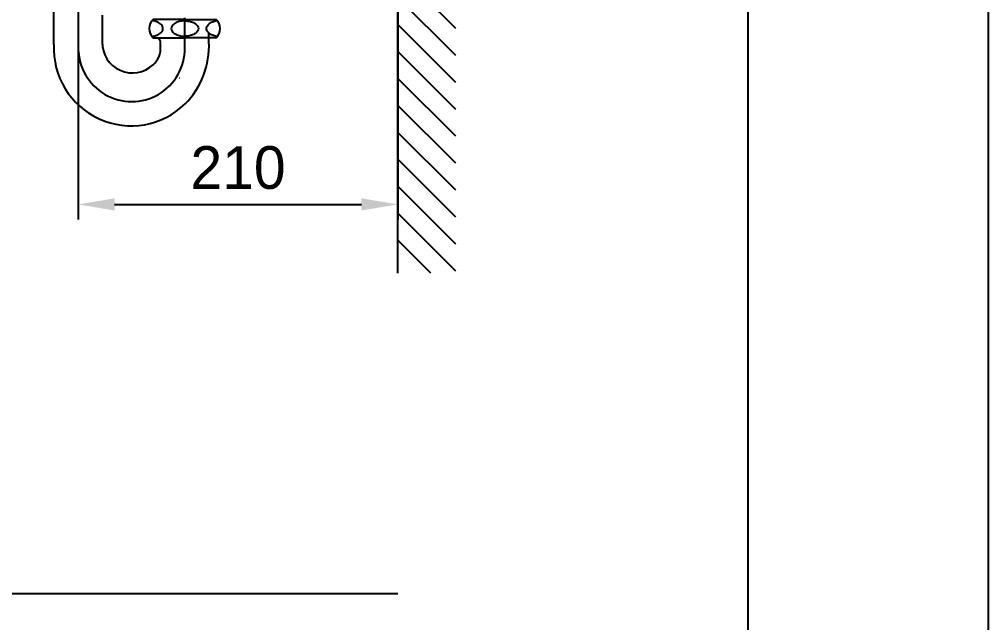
# Model space of a CAD drawing. Header units: millimetres. Extents: x 14229 to 16655, y -272 to 3158.
# Drawn here: x 16018 to 16655, y 599 to 995 of the extents above; entities that cross this region are included whole.
import ezdxf

# ---------------------------------------------------------------- set-up
doc = ezdxf.new("R2010")
doc.units = ezdxf.units.MM
doc.header["$LTSCALE"] = 0.2
doc.linetypes.add('DASHED', pattern=[0.75, 0.5, -0.25])
for name, color, linetype in [('4', 4, 'Continuous'), ('DEFAULT', 7, 'Continuous'), ('YA', 7, 'Continuous')]:
    doc.layers.add(name, color=color, linetype=linetype)
doc.styles.add('h', font='', dxfattribs={"height": 28})
doc.styles.get('h').set_extended_font_data('Haansoft Batang')
doc.dimstyles.new('AM_ISO$0', dxfattribs={"dimtxt": 28, "dimasz": 24, "dimexe": 10, "dimexo": 0, "dimgap": 10, "dimtad": 1, "dimdec": 0, "dimdsep": 46, "dimtxsty": 'h', "dimcen": -5, "dimclrd": 256, "dimclre": 256, "dimclrt": 256, "dimadec": 0, "dimazin": 2, "dimtp": 0.1, "dimtm": 0.1, "dimtfac": 0.71, "dimtdec": 0, "dimtmove": 0, "dimatfit": 3, "dimfxl": 0, "dimlwd": -1, "dimlwe": -1, "dimarcsym": 0})

# ---------------------------------------------------------------- blocks, each defined once
blk = doc.blocks.new('*D33')
at = {"linetype": 'ByBlock'}
for p, q in [((16056.79166137915, 1101.716273237), (16056.79166137915, 863.6891662098933)), ((16266.76646825108, 1099.326167810279), (16266.76646825108, 863.6891662098933)), ((16080.79166137915, 873.6891662098933), (16242.76646825108, 873.6891662098933))]:
    blk.add_line(p, q, dxfattribs=at)
at = {"linetype": 'DASHED'}
for points in [[(16080.79166137915, 877.6891662098933), (16080.79166137915, 869.6891662098933), (16056.79166137915, 873.6891662098933)], [(16242.76646825108, 877.6891662098933), (16242.76646825108, 869.6891662098933), (16266.76646825108, 873.6891662098933)]]:
    blk.add_solid(points, dxfattribs=at)
at = {"layer": 'Defpoints', "color": 0, "linetype": 'DASHED'}
for p in [(16056.79166137915, 1101.716273237), (16266.76646825108, 1099.326167810279), (16266.76646825108, 873.6891662098933)]:
    blk.add_point(p, dxfattribs=at)
at = {"linetype": 'DASHED', "insert": (16161.77906481511, 897.6891662098933), "char_height": 28, "attachment_point": 5, "style": 'h'}
blk.add_mtext('210', dxfattribs=at)

msp = doc.modelspace()

# ---------------------------------------------------------------- linework, layer by layer
msp.add_line((15828.2787186542, 618.4660559839465), (16266.76646825108, 618.4660559839465))
at = {"layer": '4', "color": 0}
for p, q in [((16040.91666137915, 978.5810722743552), (16040.91666137915, 1020.929579449975)), ((16072.66666137915, 997.7491379619655), (16072.66666137915, 978.5785803702115)), ((16110.46371245893, 995.0533342635399), (16106.1722098368, 995.0533342635392)), ((16126.71371245893, 995.0533342635399), (16110.46371245893, 995.0533342635399)), ((16126.79166137915, 978.57982632224), (16126.79166137915, 996.0165632820267)), ((16126.86961029937, 995.0533342635399), (16143.11961029937, 995.0533342635399)), ((16143.11961029937, 995.0533342635399), (16147.4111129215, 995.0533342635399)), ((16106.1722098368, 983.0533342635424), (16126.71371245893, 983.0533342635417)), ((16109.99166137915, 983.0533342635417), (16109.99166137915, 982.3533342635401)), ((16110.91666137915, 977.3533342635401), (16110.91666137915, 980.7991583635849)), ((16147.4111129215, 983.0533342635424), (16126.86961029937, 983.0533342635417)), ((16142.66666137915, 980.3533342635401), (16142.66666137915, 986.0533342635417)), ((16123.18562446898, 956.65545800716), (16123.2635733892, 956.65545800716)), ((16123.34152230943, 956.65545800716), (16123.2635733892, 956.65545800716))]:
    msp.add_line(p, q, dxfattribs=at)
for points in [[(16112.51888378267, 989.053334263541, 0.155217389597527), (16111.9283894227, 990.9096594880941, 0.1067472438424263), (16109.86668550675, 992.8003351993323, 0.07304300963465023), (16107.09682076665, 993.9183519892242, 0.02851108834047543), (16105.36806651462, 994.2343670294633, 0.05952258999013103)], [(16126.79166137914, 994.0531396638255, 0.05878989641550171), (16123.15616892908, 993.6425906898114, 0.07121910736577564), (16120.45621695353, 992.5888681694744, 0.1063733647593007), (16118.43341491191, 990.7922704262421, 0.1594829649533097)], [(16126.79166137914, 994.0531396638255, -0.05878989641550171), (16130.42715382922, 993.6425906898114, -0.07121910736577564), (16133.12710580476, 992.5888681694744, -0.1063733647593007), (16135.14990784638, 990.7922704262421, -0.1594829649533097)], [(16141.06443897563, 989.053334263541, -0.155217389597527), (16141.6549333356, 990.9096594880941, -0.1067472438424263), (16143.71663725154, 992.8003351993323, -0.07304300963465023), (16146.48650199165, 993.9183519892242, -0.02851108834047543), (16148.21525624368, 994.2343670294633, -0.05952258999013103)], [(16105.36806651461, 983.8723014976188, 0.02851108834047727), (16107.09682076665, 984.1883165378579, 0.07304300963465653), (16109.86668550675, 985.3063333277516, 0.1067472438424264), (16111.9283894227, 987.197009038988, 0.1552173895975254), (16112.51888378267, 989.053334263541, 0.155217389597527)], [(16118.43341428731, 990.7922695742502, 0.3272904533300525), (16118.43341460366, 987.3143985213176, 0.106373385258326), (16120.45621695353, 985.5178003576077, 0.07121910736577523), (16123.15616892908, 984.4640778372752, 0.05753742449190927), (16126.71371245893, 984.053334263541, 0.05753742449192233)], [(16135.14990847098, 990.7922695742502, -0.3272904533300525), (16135.14990815463, 987.3143985213176, -0.106373385258326), (16133.12710580476, 985.5178003576077, -0.07121910736577523), (16130.42715382922, 984.4640778372752, -0.05753742449190927), (16126.86961029937, 984.053334263541, -0.05753742449192233)], [(16148.21525624368, 983.8723014976188, -0.02851108834047727), (16146.48650199165, 984.1883165378579, -0.07304300963465653), (16143.71663725154, 985.3063333277516, -0.1067472438424264), (16141.6549333356, 987.197009038988, -0.1552173895975254), (16141.06443897563, 989.053334263541, -0.155217389597527)]]:
    msp.add_lwpolyline(points, format="xyb", dxfattribs=at)
for centre, radius, start, end in [((16111.46371245893, 989.0533342635408), 8, 131.409622109286, 228.590377890714), ((16142.11961029937, 989.0533342635408), 8, 311.409622109286, 48.59037789071402), ((16092.44122615554, 979.7118954888374), 19.78186142836183, 178.4437505223392, 313.4629294196623), ((16093.95288197924, 971.7551678594791), 19.22403640672335, 28.06365477574801, 33.45608390752711), ((16088.9044873487, 977.6124735655446), 53.83199489009242, 315.0371654018545, 2.918481472820117), ((16091.63863199034, 976.0305576354419), 50.78605544444687, 177.1213511096972, 314.1201771441948), ((16091.94880068102, 976.0840307264659), 34.93213330566707, 183.5895827794292, 4.097101466528335), ((16096.95713697157, 976.0291378412862), 14.02219019448845, 310.4197300255283, 5.418846202668518)]:
    msp.add_arc(centre, radius, start, end, dxfattribs=at)
at = {"layer": 'DEFAULT', "color": 0}
for p, q in [((16266.76646825108, 828.5718399850305), (16266.76646825108, 1604.76572870549)), ((16304.7220142192, 989.0730725752334), (16266.76647016809, 1027.028620649755)), ((16304.7220142192, 971.3954058972855), (16266.76647016809, 1009.350953971807)), ((16304.7220142192, 953.7177392193449), (16266.76647016809, 991.6732872938665)), ((16304.7220142192, 936.0400680845562), (16266.76647016809, 973.9956121356736)), ((16304.7220142192, 918.3624014066156), (16266.76647016809, 956.317945457733)), ((16304.7220142192, 900.6847347286678), (16266.76647016809, 938.6402787797851)), ((16304.7220142192, 883.0070600039116), (16266.76647016809, 920.9626121018373)), ((16304.7220142192, 865.3293959876439), (16266.76647016809, 903.2849454238967)), ((16304.7220142192, 847.6517205560374), (16266.76647016809, 885.6072617854588)), ((16304.7220142192, 829.9740520786721), (16266.76647016809, 867.929595107511)), ((16288.44655649256, 828.5718399850302), (16266.76647016809, 850.2519284295704))]:
    msp.add_line(p, q, dxfattribs=at)
at = {"layer": 'YA', "color": 7}
msp.add_line((16496.37939895317, 3038.379135731768), (16496.37939895317, -141.6208642682323), dxfattribs=at)
at = {"layer": 'YA', "color": 0}
msp.add_lwpolyline([(14229.01315210908, -272.0995635250292), (16654.51315210908, -272.0995635250292), (16654.51315210908, 3158.250436474969), (14229.01315210908, 3158.250436474969)], close=True, dxfattribs=at)

# ---------------------------------------------------------------- dimensions: what is measured, and where the dimension line sits
at = {"color": 7, "linetype": 'DASHED'}
dim = msp.add_linear_dim(base=(16266.76646825108, 873.6891662098933), p1=(16056.79166137915, 1101.716273237), p2=(16266.76646825108, 1099.326167810279), dimstyle='AM_ISO$0', dxfattribs=at)
dim.commit()
dim.dimension.update_dxf_attribs({"geometry": '*D33', "text_midpoint": (16161.77906481511, 897.6891662098933)})

doc.saveas('drawing.dxf')
